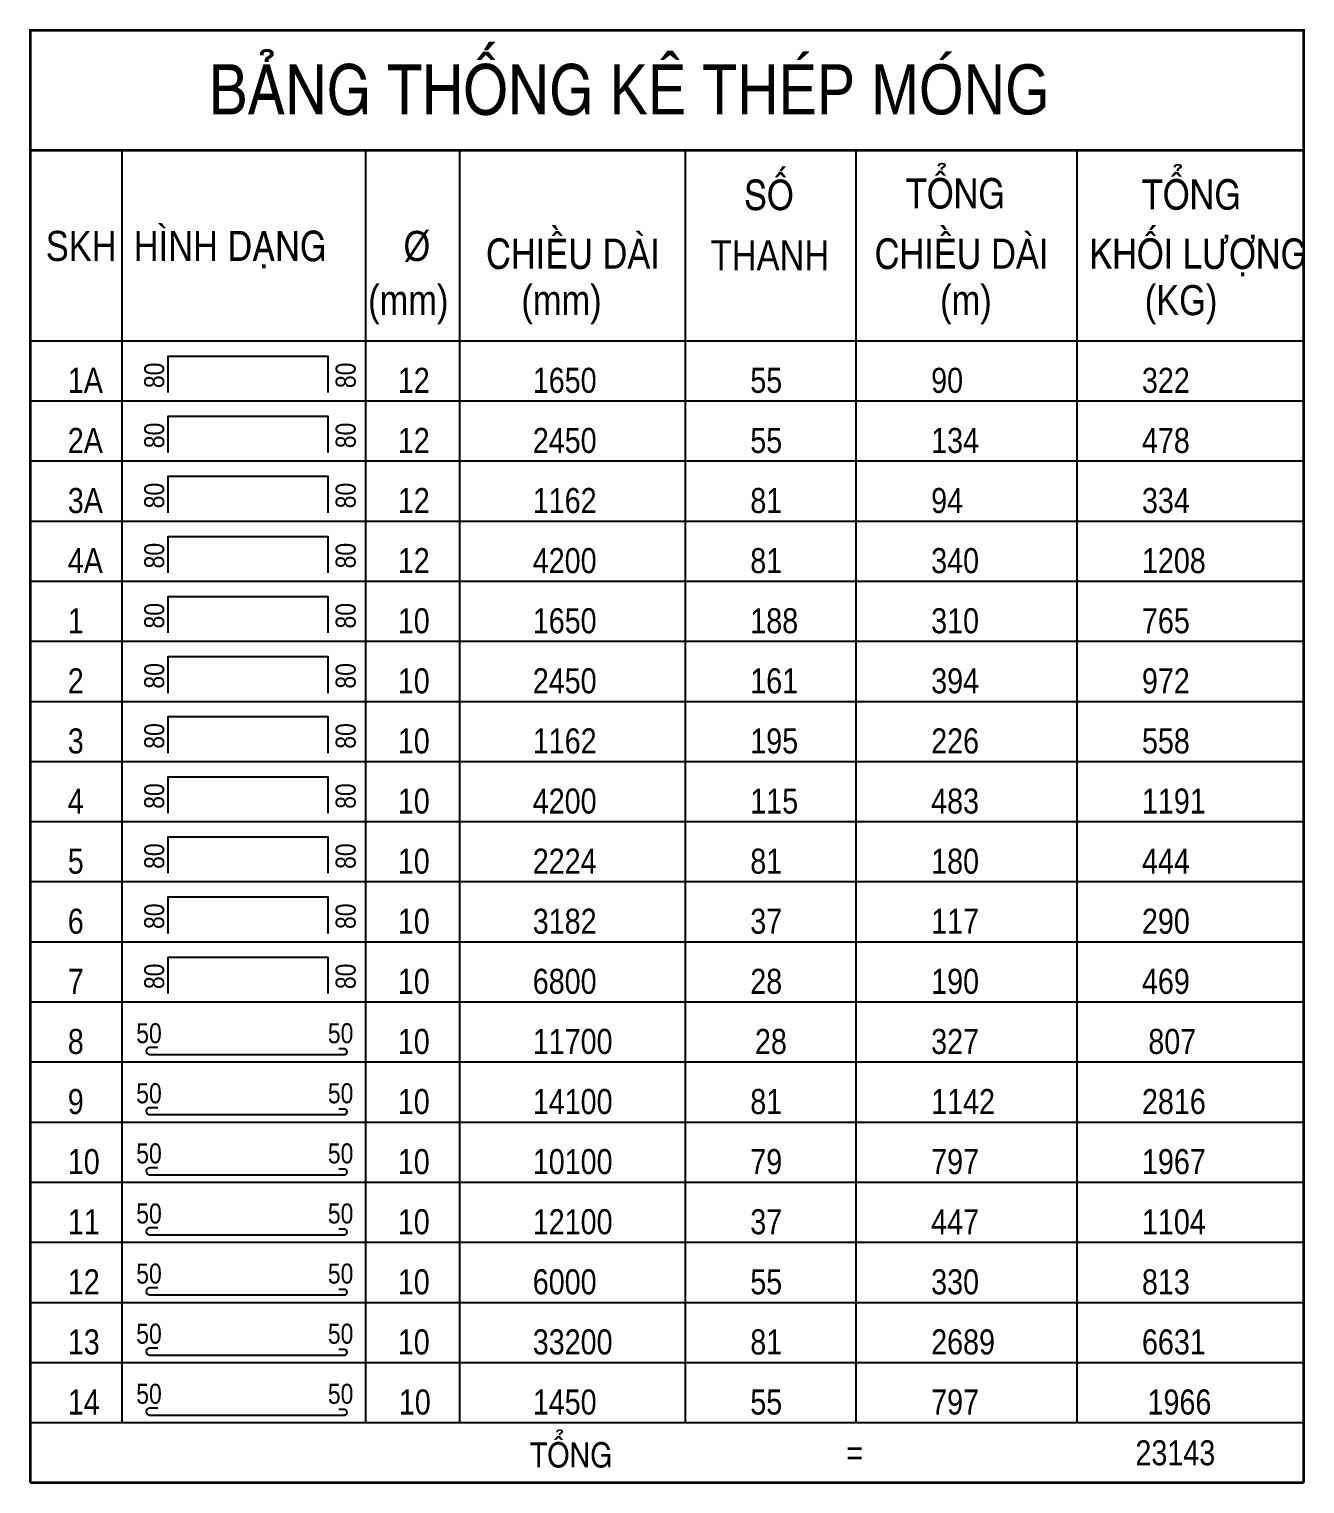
# Model space of a CAD drawing. Extents: x -79995 to 347433, y -157641 to 104789.
# Drawn here: x 197722 to 210452, y -151636 to -137112 of the extents above; entities that cross this region are included whole.
import ezdxf

# ---------------------------------------------------------------- set-up
doc = ezdxf.new("R2010")
doc.units = 0
doc.layers.add('cot', color=4, linetype='CONTINUOUS', lineweight=0)
for name, color, linetype in [('TEXT', 7, 'CONTINUOUS'), ('THEP', 6, 'CONTINUOUS'), ('TUONG', 131, 'CONTINUOUS')]:
    doc.layers.add(name, color=color, linetype=linetype)
doc.styles.add('DIM-NEW', font='')
doc.styles.get('DIM-NEW').set_extended_font_data('VNI-Helve-Condense')

msp = doc.modelspace()

# ---------------------------------------------------------------- linework, layer by layer
at = {"layer": 'cot', "lineweight": -2, "ltscale": 10}
for p, q in [((197734.71, -140223.699), (198647.251, -140223.699)), ((198647.251, -140223.699), (210439.929, -140223.699)), ((197734.71, -140823.699), (198647.251, -140823.699)), ((198647.251, -140823.699), (210439.929, -140823.699)), ((197734.71, -141423.699), (198647.251, -141423.699)), ((197734.71, -141423.699), (198647.251, -141423.699)), ((198647.251, -141423.699), (210439.929, -141423.699)), ((197734.71, -142023.699), (198647.251, -142023.699)), ((198647.251, -142023.699), (210439.929, -142023.699)), ((197734.71, -142623.699), (198647.251, -142623.699)), ((198647.251, -142623.699), (210439.929, -142623.699)), ((197734.71, -143223.699), (198647.251, -143223.699)), ((198647.251, -143223.699), (210439.929, -143223.699)), ((197734.71, -143823.699), (198647.251, -143823.699)), ((198647.251, -143823.699), (210439.929, -143823.699)), ((197734.71, -144423.699), (198647.251, -144423.699)), ((197734.71, -144423.699), (198647.251, -144423.699)), ((198647.251, -144423.699), (210439.929, -144423.699)), ((197734.71, -145023.699), (198647.251, -145023.699)), ((198647.251, -145023.699), (210439.929, -145023.699)), ((197734.71, -145623.699), (198647.251, -145623.699)), ((198647.251, -145623.699), (210439.929, -145623.699)), ((197734.71, -146223.699), (198647.251, -146223.699)), ((198647.251, -146223.699), (210439.929, -146223.699)), ((197734.71, -146823.699), (198647.251, -146823.699)), ((197734.71, -146823.699), (198647.251, -146823.699)), ((198647.251, -146823.699), (210439.929, -146823.699)), ((198647.251, -146823.699), (210439.929, -146823.699)), ((197734.71, -147423.699), (198647.251, -147423.699)), ((198647.251, -147423.699), (210439.929, -147423.699)), ((197734.71, -148023.699), (198647.251, -148023.699)), ((198647.251, -148023.699), (210439.929, -148023.699)), ((197734.71, -148623.699), (198647.251, -148623.699)), ((197734.71, -148623.699), (198647.251, -148623.699)), ((198647.251, -148623.699), (210439.929, -148623.699)), ((197734.71, -149223.699), (198647.251, -149223.699)), ((198647.251, -149223.699), (210439.929, -149223.699)), ((197734.71, -149823.699), (198647.251, -149823.699)), ((198647.251, -149823.699), (210439.929, -149823.699)), ((197734.71, -150423.699), (198647.251, -150423.699)), ((198647.251, -150423.699), (210439.929, -150423.699)), ((197734.71, -151023.699), (198647.251, -151023.699)), ((198647.251, -151023.699), (210439.929, -151023.699)), ((198647.251, -151023.699), (210439.929, -151023.699)), ((197734.71, -151623.699), (198647.251, -151623.699)), ((198647.251, -151623.699), (210439.929, -151623.699))]:
    msp.add_line(p, q, dxfattribs=at)
at = {"layer": 'THEP', "ltscale": 10}
for points in [[(200707.75, -140740.17), (200707.75, -140379.705), (200707.75, -140379.705), (200632.75, -140379.705), (199105.271, -140379.705), (199105.271, -140379.705), (199105.271, -140740.17)], [(200707.75, -141340.17), (200707.75, -140979.705), (200707.75, -140979.705), (200632.75, -140979.705), (199105.271, -140979.705), (199105.271, -140979.705), (199105.271, -141340.17)], [(200707.75, -141940.17), (200707.75, -141579.705), (200707.75, -141579.705), (200632.75, -141579.705), (199105.271, -141579.705), (199105.271, -141579.705), (199105.271, -141940.17)], [(200707.75, -142540.17), (200707.75, -142179.705), (200707.75, -142179.705), (200632.75, -142179.705), (199105.271, -142179.705), (199105.271, -142179.705), (199105.271, -142540.17)], [(200707.75, -143140.17), (200707.75, -142779.705), (200707.75, -142779.705), (200632.75, -142779.705), (199105.271, -142779.705), (199105.271, -142779.705), (199105.271, -143140.17)], [(200707.75, -143740.17), (200707.75, -143379.705), (200707.75, -143379.705), (200632.75, -143379.705), (199105.271, -143379.705), (199105.271, -143379.705), (199105.271, -143740.17)], [(200707.75, -144340.17), (200707.75, -143979.705), (200707.75, -143979.705), (200632.75, -143979.705), (199105.271, -143979.705), (199105.271, -143979.705), (199105.271, -144340.17)], [(200707.75, -144940.17), (200707.75, -144579.705), (200707.75, -144579.705), (200632.75, -144579.705), (199105.271, -144579.705), (199105.271, -144579.705), (199105.271, -144940.17)], [(200707.75, -145540.17), (200707.75, -145179.705), (200707.75, -145179.705), (200632.75, -145179.705), (199105.271, -145179.705), (199105.271, -145179.705), (199105.271, -145540.17)], [(200707.75, -146140.17), (200707.75, -145779.705), (200707.75, -145779.705), (200632.75, -145779.705), (199105.271, -145779.705), (199105.271, -145779.705), (199105.271, -146140.17)], [(200707.75, -146740.17), (200707.75, -146379.705), (200707.75, -146379.705), (200632.75, -146379.705), (199105.271, -146379.705), (199105.271, -146379.705), (199105.271, -146740.17)]]:
    msp.add_lwpolyline(points, dxfattribs=at)
at = {"layer": 'THEP'}
for points in [[(199006.811, -147280.336), (198923.969, -147280.336, 1), (198923.969, -147349.306), (200868.509, -147349.306, 1), (200868.509, -147294.13), (200813.281, -147294.13)], [(199006.811, -147880.336), (198923.969, -147880.336, 1), (198923.969, -147949.306), (200868.509, -147949.306, 1), (200868.509, -147894.13), (200813.281, -147894.13)], [(199006.811, -148480.336), (198923.969, -148480.336, 1), (198923.969, -148549.306), (200868.509, -148549.306, 1), (200868.509, -148494.13), (200813.281, -148494.13)], [(199006.811, -149080.336), (198923.969, -149080.336, 1), (198923.969, -149149.306), (200868.509, -149149.306, 1), (200868.509, -149094.13), (200813.281, -149094.13)], [(199006.811, -149680.336), (198923.969, -149680.336, 1), (198923.969, -149749.306), (200868.509, -149749.306, 1), (200868.509, -149694.13), (200813.281, -149694.13)], [(199006.811, -150280.336), (198923.969, -150280.336, 1), (198923.969, -150349.306), (200868.509, -150349.306, 1), (200868.509, -150294.13), (200813.281, -150294.13)], [(199006.811, -150880.336), (198923.969, -150880.336, 1), (198923.969, -150949.306), (200868.509, -150949.306, 1), (200868.509, -150894.13), (200813.281, -150894.13)]]:
    msp.add_lwpolyline(points, format="xyb", dxfattribs=at)
at = {"layer": 'TUONG', "lineweight": -2, "ltscale": 10}
for p, q in [((198647.251, -138322.559), (198647.251, -151023.699)), ((201078.682, -138322.559), (201078.682, -151023.699)), ((202016.833, -138322.559), (202016.833, -151023.699)), ((204269.519, -138322.559), (204269.519, -151023.699)), ((205970.986, -138322.559), (205970.986, -151023.699)), ((208176.947, -138322.559), (208176.947, -151023.699)), ((197734.71, -140223.699), (210439.929, -140223.699))]:
    msp.add_line(p, q, dxfattribs=at)
at = {"layer": 'TUONG', "lineweight": -2, "ltscale": 10, "const_width": 25}
for points in [[(210439.929, -151623.699), (210439.929, -137124.538), (197734.71, -137124.538), (197734.71, -151623.699)], [(197734.71, -138322.559), (210439.929, -138322.559)], [(197734.71, -151623.699), (210439.929, -151623.699)]]:
    msp.add_lwpolyline(points, dxfattribs=at)

# ---------------------------------------------------------------- texts
at = {"layer": 'TEXT', "style": 'DIM-NEW'}
for s, height, p in [('BAÛNG THOÁNG KEÂ THEÙP MOÙNG', 500, (199517.757, -137963.925)), ('SOÁ ', 300, (204856.453, -138916.719)), ('TOÅNG ', 300, (206470.996, -138901.341)), ('TOÅNG ', 300, (208826.063, -138912.308)), ('SKH', 300, (197888.583, -139426.774)), ('HÌNH DAÏNG', 300, (198766.35, -139426.774)), ('%%254', 300, (201457.964, -139426.774)), ('CHIEÀU DAØI', 300, (202282.665, -139503.82)), ('CHIEÀU DAØI', 300, (206160.193, -139503.82)), ('KHOÁI LÖÔÏNG', 300, (208301.143, -139503.82)), ('THANH', 300, (204523.375, -139519.319)), ('(mm)', 300, (201105.259, -139967.855)), ('(mm)', 300, (202634.06, -139967.855)), ('(m)', 300, (206812.677, -139967.855)), ('(KG)', 300, (208854.183, -139967.855)), ('1A', 250, (198108.211, -140743.699)), ('12', 250, (201401.115, -140743.699)), ('1650', 250, (202747.878, -140743.699)), ('55', 250, (204918.276, -140743.699)), ('90', 250, (206723.217, -140743.699)), ('322', 250, (208826.479, -140743.699)), ('2A', 250, (198108.211, -141343.699)), ('12', 250, (201401.115, -141343.699)), ('2450', 250, (202747.878, -141343.699)), ('55', 250, (204918.276, -141343.699)), ('134', 250, (206723.217, -141343.699)), ('478', 250, (208826.479, -141343.699)), ('3A', 250, (198108.211, -141943.699)), ('12', 250, (201401.115, -141943.699)), ('1162', 250, (202747.878, -141943.699)), ('81', 250, (204918.276, -141943.699)), ('94', 250, (206723.217, -141943.699)), ('334', 250, (208826.479, -141943.699)), ('4A', 250, (198108.211, -142543.699)), ('12', 250, (201401.115, -142543.699)), ('4200', 250, (202747.878, -142543.699)), ('81', 250, (204918.276, -142543.699)), ('340', 250, (206723.217, -142543.699)), ('1208', 250, (208826.479, -142543.699)), ('1', 250, (198108.211, -143143.699)), ('10', 250, (201401.115, -143143.699)), ('1650', 250, (202747.878, -143143.699)), ('188', 250, (204918.276, -143143.699)), ('310', 250, (206723.217, -143143.699)), ('765', 250, (208826.479, -143143.699)), ('2', 250, (198108.211, -143743.699)), ('10', 250, (201401.115, -143743.699)), ('2450', 250, (202747.878, -143743.699)), ('161', 250, (204918.276, -143743.699)), ('394', 250, (206723.217, -143743.699)), ('972', 250, (208826.479, -143743.699)), ('3', 250, (198108.211, -144343.699)), ('10', 250, (201401.115, -144343.699)), ('1162', 250, (202747.878, -144343.699)), ('195', 250, (204918.276, -144343.699)), ('226', 250, (206723.217, -144343.699)), ('558', 250, (208826.479, -144343.699)), ('4', 250, (198108.211, -144943.699)), ('10', 250, (201401.115, -144943.699)), ('4200', 250, (202747.878, -144943.699)), ('115', 250, (204918.276, -144943.699)), ('483', 250, (206723.217, -144943.699)), ('1191', 250, (208826.479, -144943.699)), ('5', 250, (198108.211, -145543.699)), ('10', 250, (201401.115, -145543.699)), ('2224', 250, (202747.878, -145543.699)), ('81', 250, (204918.276, -145543.699)), ('180', 250, (206723.217, -145543.699)), ('444', 250, (208826.479, -145543.699)), ('6', 250, (198108.211, -146143.699)), ('10', 250, (201401.115, -146143.699)), ('3182', 250, (202747.878, -146143.699)), ('37', 250, (204918.276, -146143.699)), ('117', 250, (206723.217, -146143.699)), ('290', 250, (208826.479, -146143.699)), ('7', 250, (198108.211, -146743.699)), ('10', 250, (201401.115, -146743.699)), ('6800', 250, (202747.878, -146743.699)), ('28', 250, (204918.276, -146743.699)), ('190', 250, (206723.217, -146743.699)), ('469', 250, (208826.479, -146743.699)), ('8', 250, (198108.211, -147343.699)), ('50', 200, (198791.047, -147236.402)), ('50', 200, (200703.071, -147236.402)), ('10', 250, (201401.115, -147343.699)), ('11700', 250, (202747.878, -147343.699)), ('28', 250, (204964.904, -147343.699)), ('327', 250, (206723.217, -147343.699)), ('807', 250, (208890.297, -147343.699)), ('9', 250, (198108.211, -147943.699)), ('50', 200, (198791.047, -147836.402)), ('50', 200, (200703.071, -147836.402)), ('10', 250, (201401.115, -147943.699)), ('14100', 250, (202747.878, -147943.699)), ('81', 250, (204918.276, -147943.699)), ('1142', 250, (206723.217, -147943.699)), ('2816', 250, (208826.479, -147943.699)), ('10', 250, (198108.211, -148543.699)), ('50', 200, (198791.047, -148436.402)), ('50', 200, (200703.071, -148436.402)), ('10', 250, (201401.115, -148543.699)), ('10100', 250, (202747.878, -148543.699)), ('79', 250, (204918.276, -148543.699)), ('797', 250, (206723.217, -148543.699)), ('1967', 250, (208826.479, -148543.699)), ('50', 200, (198791.047, -149036.402)), ('50', 200, (200703.071, -149036.402)), ('11', 250, (198108.211, -149143.699)), ('10', 250, (201401.115, -149143.699)), ('12100', 250, (202747.878, -149143.699)), ('37', 250, (204918.276, -149143.699)), ('447', 250, (206723.217, -149143.699)), ('1104', 250, (208826.479, -149143.699)), ('50', 200, (198791.047, -149636.402)), ('50', 200, (200703.071, -149636.402)), ('12', 250, (198108.211, -149743.699)), ('10', 250, (201401.115, -149743.699)), ('6000', 250, (202747.878, -149743.699)), ('55', 250, (204918.276, -149743.699)), ('330', 250, (206723.217, -149743.699)), ('813', 250, (208826.479, -149743.699)), ('50', 200, (198791.047, -150236.402)), ('50', 200, (200703.071, -150236.402)), ('13', 250, (198108.211, -150343.699)), ('10', 250, (201401.115, -150343.699)), ('33200', 250, (202747.878, -150343.699)), ('81', 250, (204918.276, -150343.699)), ('2689', 250, (206723.217, -150343.699)), ('6631', 250, (208826.479, -150343.699)), ('14', 250, (198108.211, -150943.699)), ('50', 200, (198791.047, -150836.402)), ('50', 200, (200703.071, -150836.402)), ('10', 250, (201411.304, -150943.699)), ('1450', 250, (202747.878, -150943.699)), ('55', 250, (204918.276, -150943.699)), ('797', 250, (206723.217, -150943.699)), ('1966', 250, (208882.031, -150943.699)), ('TOÅNG', 250, (202718.382, -151470.675)), ('=', 250, (205876.188, -151450.46)), ('23143', 250, (208761.294, -151450.46))]:
    msp.add_text(s, height=height, dxfattribs=at).set_placement(p)
for p in [(199070.351, -140696.276), (200980.958, -140696.276), (199070.351, -141296.276), (200980.958, -141296.276), (199070.351, -141896.276), (200980.958, -141896.276), (199070.351, -142496.276), (200980.958, -142496.276), (199070.351, -143096.276), (200980.958, -143096.276), (199070.351, -143696.276), (200980.958, -143696.276), (199070.351, -144296.276), (200980.958, -144296.276), (199070.351, -144896.276), (200980.958, -144896.276), (199070.351, -145496.276), (200980.958, -145496.276), (199070.351, -146096.276), (200980.958, -146096.276), (199070.351, -146696.276), (200980.958, -146696.276)]:
    msp.add_text('80', height=200, rotation=90, dxfattribs=at).set_placement(p)

doc.saveas('drawing.dxf')
